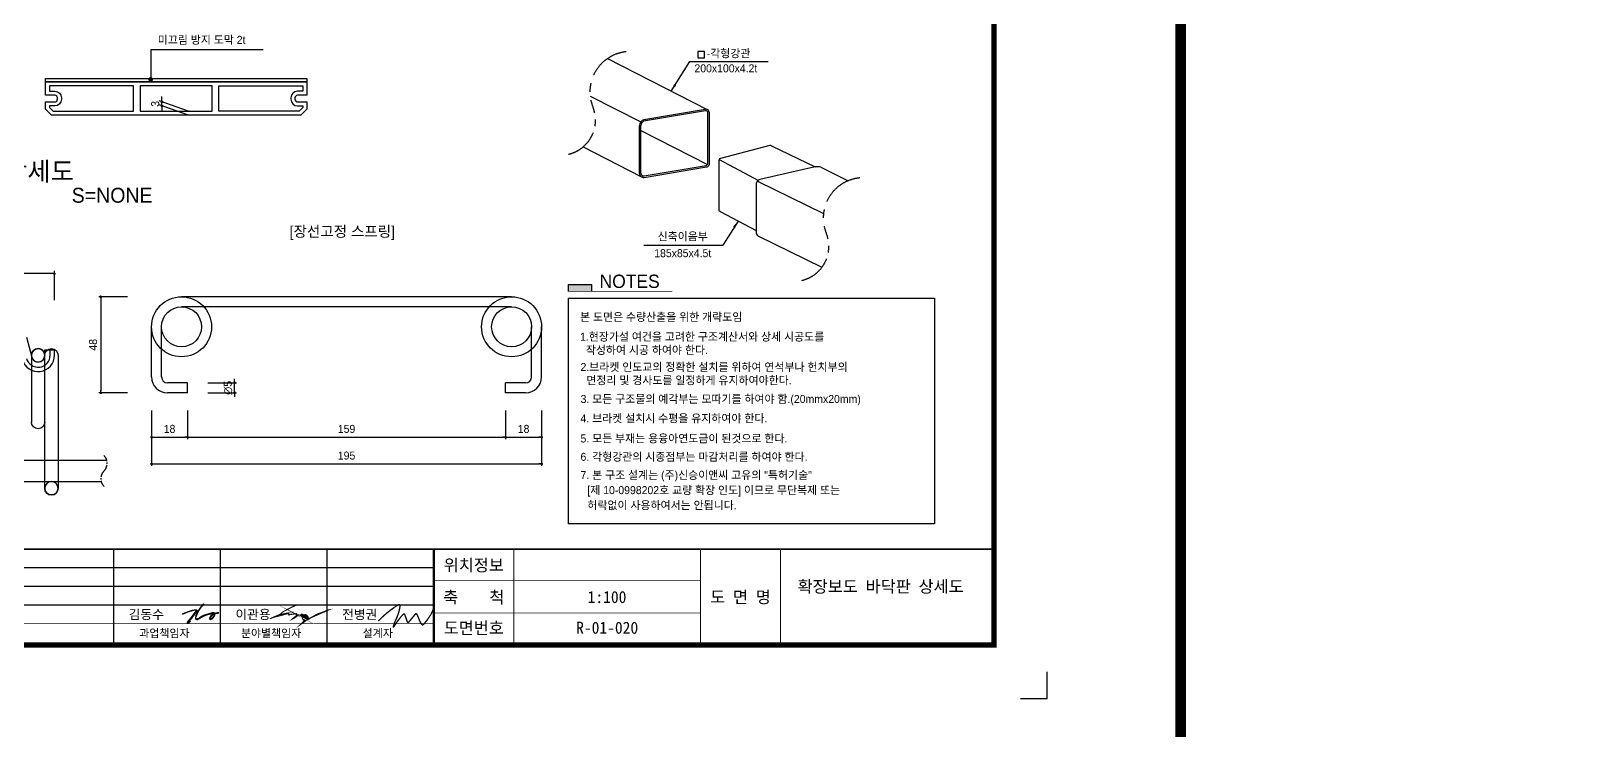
# Model space of a CAD drawing. Header units: millimetres. Extents: x 173610 to 224070, y -281283 to -269403.
# Drawn here: x 203439 to 209229, y -275462 to -272841 of the extents above; entities that cross this region are included whole.
import ezdxf
from ezdxf.enums import TextEntityAlignment as Align

# ---------------------------------------------------------------- set-up
doc = ezdxf.new("R2010")
doc.units = ezdxf.units.MM
doc.linetypes.add('CENTER', pattern=[50.8, 31.75, -6.35, 6.35, -6.35])
doc.linetypes.add('CENTERX2', pattern=[4, 2.5, -0.5, 0.5, -0.5])
for name, color, linetype in [('$.치수선-본선', 140, 'Continuous'), ('CEN01', 1, 'CENTER'), ('CENTER', 1, 'CENTER'), ('CS-DIML', 1, 'Continuous'), ('CX-BORD', 3, 'Continuous'), ('CX-BORD-LIN1', 4, 'Continuous'), ('CX-BORD-LIN2', 3, 'Continuous'), ('CX-BORD-TEX1', 7, 'Continuous'), ('CX-BORD-TEX2', 6, 'Continuous'), ('CX-BORD-TEX3', 4, 'Continuous'), ('CX-LGND', 3, 'Continuous'), ('CX-LGND-LINE', 4, 'Continuous'), ('CX-LGND-TEXT', 3, 'Continuous'), ('CX-MISC', 2, 'Continuous'), ('CZ-TEX1', 6, 'Continuous'), ('DIM01', 1, 'Continuous'), ('DIM1', 1, 'Continuous'), ('DIML', 1, 'Continuous'), ('LD', 1, 'Continuous'), ('TEXT02', 6, 'Continuous'), ('난간기초', 4, 'Continuous'), ('싸인', 7, 'Continuous')]:
    doc.layers.add(name, color=color, linetype=linetype)
doc.layers.add('BM-BOX', color=7, linetype='Continuous', lineweight=13)
doc.styles.add('MLTMHTXT', font='Dotum_1.TTF')
doc.styles.add('TB_BTXT', font='H2GTRE_1.TTF')
doc.styles.add('TB_TEXT', font='')
doc.styles.add('TEXT', font='Dotum_1.TTF')
doc.styles.add('돋움', font='Dotum_1.TTF')
doc.styles.get('TB_TEXT').set_extended_font_data('DotumChe')

# ---------------------------------------------------------------- blocks, each defined once
blk = doc.blocks.new('이관용')
blk.add_hatch(color=256).paths.add_polyline_path([(-4.062, 4.572), (-4.31, 4.324), (-3.736, 4.721), (-3.75, 4.748), (-3.758, 4.78), (-3.774, 4.828), (-3.79, 4.892), (-3.862, 4.972), (-3.942, 5.02), (-4.102, 4.996), (-4.206, 5.06), (-4.334, 4.98), (-4.502, 4.996), (-4.518, 4.985), (-4.477, 4.961), (-4.462, 4.972), (-4.31, 4.924), (-4.19, 4.796)])
at = {"const_width": 0.08}
blk.add_lwpolyline([(-4.558, 5.692), (-4.918, 5.532), (-5.495, 5.228), (-5.791, 4.988), (-6.439, 4.724), (-5.775, 5.012), (-5.191, 5.124), (-5.535, 4.996), (-5.127, 5.1), (-5.111, 4.948), (-5.119, 5.012), (-4.598, 5.084), (-4.518, 4.996), (-4.878, 4.716), (-4.502, 4.996), (-4.334, 4.98), (-4.206, 5.06), (-4.102, 4.996), (-3.942, 5.02), (-3.862, 4.972), (-3.79, 4.892), (-3.774, 4.828), (-3.758, 4.78), (-3.75, 4.748), (-3.726, 4.7), (-3.509, 4.844), (-3.109, 5.06), (-2.917, 5.124), (-2.653, 5.22), (-2.501, 5.3), (-2.397, 5.332), (-2.349, 5.34), (-3.686, 4.756), (-4.31, 4.324), (-4.062, 4.572), (-4.19, 4.796), (-4.31, 4.924), (-4.462, 4.972), (-4.75, 4.764), (-4.854, 4.716), (-4.526, 4.996), (-4.622, 5.044), (-4.454, 4.948)], dxfattribs=at)
blk = doc.blocks.new('CXBLKA1')
at = {"layer": '싸인'}
h = blk.add_hatch(color=0, dxfattribs=at)
edge = h.paths.add_edge_path()
edge.add_line((524.59, 35.06), (524.72, 35.09))
edge.add_line((524.72, 35.09), (524.78, 35.12))
edge.add_line((524.78, 35.12), (524.78, 35.19))
edge.add_line((524.78, 35.19), (524.74, 35.26))
edge.add_line((524.74, 35.26), (524.68, 35.31))
edge.add_line((524.68, 35.31), (524.55, 35.29))
edge.add_line((524.55, 35.29), (524.4, 35.22))
edge.add_arc((533.45, 26.73), 12.41, 136.8438, 154.0363)
edge.add_arc((531.88, 27.5), 10.66, 154.0363, 163.4965)
edge.add_arc((522.7, 30.22), 1.09, 163.4965, 197.6975)
edge.add_arc((522.07, 30.02), 0.431, 197.6975, 270.373)
edge.add_arc((522.06, 31.17), 1.58, 270.373, 299.1063)
edge.add_arc((516.17, 41.76), 13.71, 299.1063, 304.4469)
edge.add_arc((526.06, 27.34), 3.78, 112.5602, 124.4469, ccw=False)
edge.add_arc((530.91, 15.65), 16.44, 99.7878, 112.5602, ccw=False)
edge.add_arc((528.37, 30.38), 1.49, 80.2122, 99.7878, ccw=False)
edge.add_arc((528.6, 31.68), 0.169, 23.2228, 80.2122, ccw=False)
edge.add_arc((528.5, 31.64), 0.277, -14.7473, 23.2228, ccw=False)
edge.add_arc((525.74, 32.37), 3.13, 323.6404, 345.2527, ccw=False)
edge.add_arc((526.4, 31.88), 2.31, 299.6108, 323.6404, ccw=False)
edge.add_arc((527.33, 30.24), 0.421, 254.6353, 299.6108, ccw=False)
edge.add_arc((527.25, 29.95), 0.118, 217.3649, 254.6353, ccw=False)
edge.add_arc((527.32, 29.99), 0.198, 190.5729, 217.3649, ccw=False)
edge.add_arc((527.37, 30.01), 0.254, 169.4271, 190.5729, ccw=False)
edge.add_arc((528.28, 29.84), 1.18, 158.0437, 169.4271, ccw=False)
edge.add_arc((528.21, 29.86), 1.11, 139.0136, 158.0437, ccw=False)
edge.add_arc((530.41, 27.95), 4.02, 127.643, 139.0136, ccw=False)
edge.add_arc((530.17, 28.26), 3.63, 109.9534, 127.643, ccw=False)
edge.add_arc((530.89, 26.3), 5.72, 101.4938, 109.9534, ccw=False)
edge.add_arc((528.49, 38.09), 6.32, 281.4938, 287.7073)
edge.add_line((530.41, 32.07), (529.85, 32.06))
edge.add_line((529.85, 32.06), (529.24, 31.96))
edge.add_arc((530.56, 27.44), 4.71, 106.2305, 130.1989)
edge.add_arc((528.7, 29.64), 1.82, 130.1989, 164.3507)
edge.add_arc((527.36, 30.01), 0.441, 164.3507, 228.1785)
edge.add_arc((527.3, 29.94), 0.34, 228.1785, 296.3583)
edge.add_arc((526.13, 32.28), 2.96, 296.3583, 315.1523)
edge.add_arc((526.52, 31.9), 2.41, 315.1523, 337.7663)
edge.add_arc((526.02, 32.1), 2.96, 337.7663, 349.7394)
edge.add_arc((528.54, 31.65), 0.394, 349.7394, 409.3027)
edge.add_line((528.8, 31.95), (528.73, 31.99))
edge.add_line((528.73, 31.99), (528.61, 32.03))
edge.add_line((528.61, 32.03), (528.35, 32.06))
edge.add_line((528.35, 32.06), (528.01, 32.04))
edge.add_line((528.01, 32.04), (527.5, 31.96))
edge.add_line((527.5, 31.96), (526.23, 31.63))
edge.add_line((526.23, 31.63), (524.95, 31.2))
edge.add_line((524.95, 31.2), (524.13, 30.83))
edge.add_line((524.13, 30.83), (523.9, 30.67))
edge.add_line((523.9, 30.67), (523.14, 30.13))
edge.add_line((523.14, 30.13), (522.67, 29.89))
edge.add_line((522.67, 29.89), (522.38, 29.78))
edge.add_line((522.38, 29.78), (522.1, 29.76))
edge.add_line((522.1, 29.76), (521.95, 29.8))
edge.add_line((521.95, 29.8), (521.84, 29.91))
edge.add_line((521.84, 29.91), (521.78, 30.04))
edge.add_line((521.78, 30.04), (521.77, 30.18))
edge.add_line((521.77, 30.18), (521.81, 30.49))
edge.add_line((521.81, 30.49), (521.99, 31.01))
edge.add_line((521.99, 31.01), (522.56, 32.24))
edge.add_line((522.56, 32.24), (523, 33.04))
edge.add_line((523, 33.04), (523.52, 33.89))
edge.add_line((523.52, 33.89), (523.87, 34.36))
edge.add_line((523.87, 34.36), (524.25, 34.77))
edge.add_line((524.25, 34.77), (524.48, 34.99))
edge.add_line((524.48, 34.99), (524.59, 35.06))
h.paths.add_polyline_path([(516.79, 31.77), (517.62, 32.09), (519.34, 32.7), (520.53, 33.07), (521.2, 33.22), (521.65, 33.23), (521.93, 33.17), (522.09, 33.06), (522.14, 32.89), (522.12, 32.7), (521.94, 32.4), (519.72, 29.53), (519.08, 28.74), (518.9, 28.47), (518.83, 28.35), (518.84, 28.31), (518.92, 28.32), (519.05, 28.43), (519.32, 28.63), (519.59, 28.83), (519.68, 28.91), (519.65, 28.83), (519.15, 28.3), (518.9, 28.14), (518.71, 28.15), (518.61, 28.23), (518.59, 28.32), (518.59, 28.42), (518.68, 28.62), (520, 30.24), (521.62, 32.28), (521.92, 32.73), (521.96, 32.86), (521.93, 32.97), (521.9, 33), (521.82, 33.05), (521.57, 33.07), (520.89, 32.99), (518.71, 32.32), (517.77, 31.93), (517.59, 31.84), (516.92, 31.59), (516.77, 31.54), (516.75, 31.6), (516.76, 31.67)])
blk.add_hatch(color=0, dxfattribs=at).paths.add_polyline_path([(528.89, 31.84, 0.008466), (528.74, 31.78, -0.04686), (528.75, 31.75, -0.130825), (528.77, 31.61, -0.011853), (528.93, 31.67, -0.000007), (528.93, 31.67, 0.110697)])
at = {"layer": 'CX-BORD-LIN1', "const_width": 2}
blk.add_lwpolyline([(821, 20), (25, 20), (25, 574), (821, 574)], close=True, dxfattribs=at)
at = {"layer": 'CX-BORD-LIN1'}
for points, const_width in [([(821, 56), (25, 56)], 0.6), ([(611, 20), (611, 56)], 0.8)]:
    blk.add_lwpolyline(points, dxfattribs=dict(at, const_width=const_width))
at = {"layer": 'CX-BORD-LIN2'}
for points in [[(491, 20), (491, 56)], [(531, 20), (531, 56)], [(571, 20), (571, 56)], [(611, 49), (305, 49)], [(611, 42), (305, 42)], [(611, 35), (305, 35)]]:
    blk.add_lwpolyline(points, dxfattribs=at)
for points, const_width in [([(641, 20), (641, 56)], 0.3), ([(711, 20), (711, 56)], 0.3), ([(741, 20), (741, 56)], 0.3), ([(711, 44.11), (611, 44.11)], 0.3), ([(711, 32), (611, 32)], 0.3), ([(611, 28), (305, 28)], 0.2)]:
    blk.add_lwpolyline(points, dxfattribs=dict(at, const_width=const_width))
at = {"layer": 'CX-MISC'}
blk.add_lwpolyline([(831, 0), (841, 0), (841, 0), (841, 0), (841, 0), (841, 0), (841, 10)], dxfattribs=at)
at = {"layer": '싸인', "color": 0}
blk.add_lwpolyline([(524.59, 35.06), (524.72, 35.09), (524.78, 35.12), (524.78, 35.19), (524.74, 35.26), (524.68, 35.31), (524.55, 35.29), (524.4, 35.22, 0.075158), (522.29, 32.16, 0.041301), (521.66, 30.52, 0.150348), (521.66, 29.89, 0.328182), (522.08, 29.59, 0.126034), (522.83, 29.79, 0.023307), (523.92, 30.46, -0.051912), (524.61, 30.83, -0.055788), (528.12, 31.85, -0.085623), (528.63, 31.85, -0.253918), (528.75, 31.75, -0.167208), (528.77, 31.57, -0.094582), (528.26, 30.51, -0.105235), (527.54, 29.87, -0.198801), (527.22, 29.83, -0.164072), (527.16, 29.87, -0.117437), (527.12, 29.96, -0.092529), (527.12, 30.05, -0.04971), (527.19, 30.28, -0.083226), (527.38, 30.59, -0.049654), (527.96, 31.13, -0.077339), (528.93, 31.67, -0.036929), (529.75, 31.9, 0.027118), (530.41, 32.07), (529.85, 32.06), (529.24, 31.96, 0.104965), (527.52, 31.03, 0.150128), (526.94, 30.13, 0.285933), (527.07, 29.68, 0.306589), (527.45, 29.63, 0.082189), (528.23, 30.2, 0.098994), (528.76, 30.98, 0.05229), (528.93, 31.58, 0.265908), (528.8, 31.95), (528.73, 31.99), (528.61, 32.03), (528.35, 32.06), (528.01, 32.04), (527.5, 31.96), (526.23, 31.63), (524.95, 31.2), (524.13, 30.83), (523.9, 30.67), (523.14, 30.13), (522.67, 29.89), (522.38, 29.78), (522.1, 29.76), (521.95, 29.8), (521.84, 29.91), (521.78, 30.04), (521.77, 30.18), (521.81, 30.49), (521.99, 31.01), (522.56, 32.24), (523, 33.04), (523.52, 33.89), (523.87, 34.36), (524.25, 34.77), (524.48, 34.99)], format="xyb", close=True, dxfattribs=at)
at = {"layer": '싸인', "color": 7, "const_width": 0.5}
blk.add_lwpolyline([(590.15, 28.97, -0.001222), (590.57, 29.38, -0.002396), (590.78, 29.59, -0.000047), (591.39, 30.2, -0.001249), (591.41, 30.22, -0.003642), (591.69, 30.49, -0.002929), (592.05, 30.83, -0.004201), (592.37, 31.12, -0.003974), (592.71, 31.42, -0.003044), (593.06, 31.72, -0.003288), (593.39, 31.99, -0.00217), (593.73, 32.27, -0.002118), (594.08, 32.55, -0.002511), (594.48, 32.87, -0.003367), (594.78, 33.1, -0.003104), (595.07, 33.32, -0.002209), (595.49, 33.62, -0.002071), (595.84, 33.88, -0.001963), (596.22, 34.14, -0.004046), (596.25, 34.17, -0.000216), (596.95, 34.64, -0.008711), (597.4, 34.93, -0.012416), (597.72, 35.12, -0.299431), (598.08, 35.1, -0.224991), (598.29, 34.69, -0.0301), (598.28, 34.27, -0.026926), (598.21, 33.81, -0.002463), (598.06, 33.06, -0.014645), (598.03, 32.94, -0.004668), (597.89, 32.45, -0.006261), (597.78, 32.08, -0.003108), (597.62, 31.6, -0.004205), (597.5, 31.24, -0.005377), (597.34, 30.79, -0.006352), (597.19, 30.41, -0.005623), (597.05, 30.08, -0.003873), (596.84, 29.6, -0.008912), (596.66, 29.21, 0.008235), (596.46, 28.79, 0.010242), (596.36, 28.57, 0.003996), (596.14, 27.99, 0.018836), (595.99, 27.56, 0.017711), (595.86, 27.09, 0.043861), (595.81, 26.73, 0.503619), (595.84, 26.71, 0.173064), (595.91, 26.75, 0.012889), (596.53, 27.63, 0.001693), (596.92, 28.23, -0.004494), (597.07, 28.45, -0.002612), (597.41, 28.94, -0.007962), (597.52, 29.1, -0.007984), (597.7, 29.33, 0.003942), (598.07, 29.81, 0.003853), (598.3, 30.12, -0.002957), (598.61, 30.52, -0.020823), (598.71, 30.65, -0.004858), (599.19, 31.16, -0.054612), (599.73, 31.63, -0.262579), (599.89, 31.64, -0.16069), (600.02, 31.53, -0.038285), (600.32, 30.87, -0.00155), (600.54, 30.27, -0.004177), (600.62, 30.04, -0.009482), (600.72, 29.72, 0.005877), (600.88, 29.2, 0.054353), (601.19, 28.53, 0.286911), (601.32, 28.46, 0.166367), (601.47, 28.52, 0.037504), (601.95, 29.03, 0.004261), (602.34, 29.51, -0.010039), (602.5, 29.72, -0.003223), (602.89, 30.17, 0.006606), (603.08, 30.39, 0.001539), (603.18, 30.5, -0.000311), (603.64, 31.07, -0.002293), (604.06, 31.58, -0.006673), (604.21, 31.75, -0.411232), (604.39, 31.77, -0.096205), (604.8, 31.25, -0.008046), (605.07, 30.7, -0.01802), (605.17, 30.45, -0.001739), (605.36, 29.96, 0.002502), (605.49, 29.62, 0.002525), (605.59, 29.36, 0.001157), (605.82, 28.8, 0.03087), (605.94, 28.55, 0.013636), (606.26, 28.02, 0.096719), (606.68, 27.58, 0.290424), (606.9, 27.56, 0.068819), (607.11, 27.72, 0.027541), (607.55, 28.21, 0.001226), (607.92, 28.68, -0.002791), (608.09, 28.89, -0.00565), (608.5, 29.38, 0.014655), (608.65, 29.58, 0.011494), (608.74, 29.69, 0.002187), (609.15, 30.31, 0.001647), (609.44, 30.74, 0.00238), (609.64, 31.05, 0.014226), (609.91, 31.5, 0.020747), (610.08, 31.82, 0.002195), (610.1, 31.87, 0.000148), (610.45, 32.63, 0.00161), (610.57, 32.91, 0.000878), (610.81, 33.44)], format="xyb", dxfattribs=at)
at = {"layer": '싸인', "color": 0}
blk.add_lwpolyline([(516.79, 31.77), (517.62, 32.09), (519.34, 32.7), (520.53, 33.07), (521.2, 33.22), (521.65, 33.23), (521.93, 33.17), (522.09, 33.06), (522.14, 32.89), (522.12, 32.7), (521.94, 32.4), (519.72, 29.53), (519.08, 28.74), (518.9, 28.47), (518.83, 28.35), (518.84, 28.31), (518.92, 28.32), (519.05, 28.43), (519.32, 28.63), (519.59, 28.83), (519.68, 28.91), (519.65, 28.83), (519.15, 28.3), (518.9, 28.14), (518.71, 28.15), (518.61, 28.23), (518.59, 28.32), (518.59, 28.42), (518.68, 28.62), (520, 30.24), (521.62, 32.28), (521.92, 32.73), (521.96, 32.86), (521.93, 32.97), (521.9, 33), (521.82, 33.05), (521.57, 33.07), (520.89, 32.99), (518.71, 32.32), (517.77, 31.93), (517.59, 31.84), (516.92, 31.59), (516.77, 31.54), (516.75, 31.6), (516.76, 31.67)], close=True, dxfattribs=at)
at = {"xscale": 5.384407746340116, "yscale": 5.384407746340116, "zscale": 5.384407746340116}
blk.add_blockref('이관용', (584.18, 4.4), dxfattribs=at)
at = {"layer": 'CX-BORD-TEX1', "style": 'TB_BTXT'}
blk.add_attdef('UD_TITLE', text='', height=10, dxfattribs=at).set_placement((423, 553), align=Align.MIDDLE_CENTER)
at = {"layer": 'CX-BORD-TEX1', "style": 'MLTMHTXT', "width": 0.8, "flags": 4}
blk.add_attdef('EI_NAME', (69.69, 43.65), '', height=6, dxfattribs=at)
at = {"layer": 'CX-BORD-TEX1', "style": 'TB_BTXT', "flags": 4}
blk.add_attdef('CI_NAME', text='', height=5, dxfattribs=at).set_placement((85, 28), align=Align.MIDDLE_CENTER)
at = {"layer": 'CX-BORD-TEX2', "style": 'TB_BTXT'}
blk.add_attdef('PI_CNAME', text='', height=5, dxfattribs=at).set_placement((40, 552), align=Align.BOTTOM_LEFT)
blk.add_attdef('UD_SUBTITLE', text='', height=7, dxfattribs=at).set_placement((423, 538), align=Align.MIDDLE_CENTER)
at = {"layer": 'CX-BORD-TEX3', "style": 'TB_TEXT'}
for s, height, p in [('위치정보', 4.5, (626, 50)), ('축    척', 4.5, (626, 38)), ('도면번호', 4.5, (626, 26.5)), ('과업책임자', 3, (510, 24.5)), ('분야별책임자', 3, (550, 24.5)), ('설계자', 3, (590, 24.5))]:
    blk.add_text(s, height=height, dxfattribs=at).set_placement(p, align=Align.MIDDLE)
blk.add_text('도 면 명', height=4.5, dxfattribs=at).set_placement((726, 38), align=Align.MIDDLE_CENTER)
at = {"layer": 'CX-BORD-TEX3', "style": 'TB_BTXT'}
blk.add_attdef('UD_CDNAME', text='', height=4, dxfattribs=at).set_placement((42, 544), align=Align.BOTTOM_LEFT)
at = {"layer": 'CX-BORD-TEX3', "style": 'TB_TEXT'}
for tag, height, p in [('PI_TITLE', 4.5, (243, 50)), ('DC_RNUM4', 3, (320, 52)), ('DC_RDATE4', 3.5, (353, 52.5)), ('DC_RAPP4', 3.5, (510, 52.5)), ('DC_RCHK4', 3.5, (550, 52.5)), ('DC_RDGN4', 3.5, (590, 52.5)), ('UD_CDIST', 4.5, (676, 50)), ('DC_RNUM3', 3, (320, 45)), ('DC_RDATE3', 3.5, (353, 45.4)), ('DC_RAPP3', 3.5, (510, 45.4)), ('DC_RCHK3', 3.5, (550, 45.4)), ('DC_RDGN3', 3.5, (590, 45.4)), ('FI_NAME', 4.5, (781, 44.87)), ('PI_CDNAME', 4.5, (243, 38)), ('DC_RNUM2', 3, (320, 38)), ('DC_RDATE2', 3.5, (353, 38.5)), ('DC_RAPP2', 3.5, (510, 38.5)), ('DC_RCHK2', 3.5, (550, 38.5)), ('DC_RDGN2', 3.5, (590, 38.5)), ('DA_HSCALE', 4.5, (658.5, 38)), ('DA_VSCALE', 4.5, (693, 38)), ('DI_TITLE', 4.5, (781, 37.87)), ('DC_RNUM1', 3, (320, 31)), ('DC_RDATE1', 3.5, (353, 31.5)), ('DC_RAPP1', 3.5, (510, 31.5)), ('DC_RCHK1', 3.5, (550, 31.5)), ('DC_RDGN1', 3.5, (590, 31.5)), ('DI_SUBTITLE', 3.5, (781, 30.87)), ('PA_CCLASS', 4.5, (204, 26.5)), ('PI_STAGE', 4.5, (283, 26.5)), ('DI_DRWNO', 4.5, (676, 26.5))]:
    blk.add_attdef(tag, text='', height=height, dxfattribs=at).set_placement(p, align=Align.MIDDLE_CENTER)
for tag, p in [('DC_RDES4', (377, 52.5)), ('DC_RDES3', (377, 45.4)), ('DC_RDES2', (377, 38.5)), ('DC_RDES1', (377, 31.5))]:
    blk.add_attdef(tag, text='', height=3.5, dxfattribs=at).set_placement(p, align=Align.MIDDLE_LEFT)
at = {"layer": 'CX-BORD-TEX3', "style": 'TB_TEXT', "flags": 1}
for tag, p in [('PI_ID', (24, 16)), ('PI_CCODE', (31, 16)), ('PA_DSDATE', (47, 16)), ('PA_DEDATE', (64, 16)), ('PA_CSDATE', (81, 16)), ('PA_CEDATE', (98, 16)), ('PA_CFDATE', (114, 16)), ('EI_ENAME', (132, 16)), ('EI_DEPT', (146, 16)), ('EI_PERSON', (158, 16)), ('EI_EMAIL', (174, 16)), ('CI_CATEG', (189, 16)), ('CI_ROLE', (204, 16)), ('CI_ONAME', (216, 16)), ('CI_ADDR', (232, 16)), ('CI_TEL', (246, 16)), ('CI_FAX', (257, 16)), ('CI_HPADDR', (270, 16)), ('CI_CODE', (287, 16)), ('CI_DEPT', (300, 16)), ('CI_PERSON', (312, 16)), ('CI_EMAIL', (329, 16)), ('CI_PROLE', (342, 16)), ('DI_MANCODE', (357, 16)), ('DI_CATEG', (377, 16)), ('DI_LDATE', (392, 16)), ('DI_PCLASS', (407, 16)), ('DI_MMCLASS', (424, 16)), ('DI_MSCLASS', (443, 16)), ('DI_ECLASS', (462, 16)), ('DI_FNAME', (478, 16)), ('DC_ONAME', (493, 16)), ('DC_NNAME', (510, 16)), ('FI_CODE', (529, 16)), ('FI_CLASS', (545, 16)), ('FI_ICODE1', (563, 16)), ('FI_ICODE2', (581, 16)), ('------------', (597, 16))]:
    blk.add_attdef(tag, p, '', height=2, dxfattribs=at)
blk = doc.blocks.new('_Dot')
at = {"layer": 'DIML', "color": 140, "linetype": 'Continuous'}
blk.add_line((0, 0), (-1, 0), dxfattribs=at)
at = {"layer": 'DIML', "color": 140, "linetype": 'Continuous', "const_width": 0.5}
blk.add_lwpolyline([(-0.25, 0, 1), (0.25, 0, 1)], format="xyb", close=True, dxfattribs=at)
blk = doc.blocks.new('스프링1')
at = {"color": 8}
for p, q in [((-2.5, -2.5), (-2.5, -52.36)), ((2.5, -52.36), (2.5, -2.5)), ((7.5, -2.5), (7.5, -27.5))]:
    blk.add_line(p, q, dxfattribs=at)
for centre in [(5, -2.5), (0, -52.36)]:
    blk.add_circle(centre, 2.5, dxfattribs=at)
for centre, start, end in [((5, -2.5), 0, 180), ((0, -2.5), 0, 180), ((5, -27.5), 180, 0), ((0, -52.36), 180, 0)]:
    blk.add_arc(centre, 2.5, start, end, dxfattribs=at)

msp = doc.modelspace()

# ---------------------------------------------------------------- hatches: boundary and pattern name
at = {"layer": 'CX-LGND-LINE'}
msp.add_hatch(color=7, dxfattribs=at).paths.add_polyline_path([(205540.3838, -273817.0869), (205540.3838, -273791.7015), (205455.3117, -273791.7015), (205455.3117, -273817.0869)])

# ---------------------------------------------------------------- linework, layer by layer
at = {"layer": '$.치수선-본선', "color": 140}
for p, q in [((204030.2762, -273141.8494), (203920.2762, -273103.3494)), ((203930.2762, -273096.8494), (203930.2762, -273086.8494)), ((203930.2762, -273121.8494), (203930.2762, -273106.8494)), ((204030.2762, -273156.8494), (203920.2762, -273118.3494)), ((203930.2762, -273131.8494), (203930.2762, -273141.8494)), ((203527.1677, -273850.5406), (203527.1677, -273740.5406)), ((203517.1677, -273750.5406), (202745.0267, -273750.5406)), ((203800.901, -273837.4312), (203693.401, -273837.4312)), ((203700.901, -273844.9312), (203700.901, -274189.9312)), ((204202.8619, -274152.4312), (204202.8619, -274144.9312)), ((203800.901, -274197.4312), (203693.401, -274197.4312)), ((204102.8619, -274159.9312), (204210.3619, -274159.9312)), ((204102.8619, -274197.4312), (204210.3619, -274197.4312)), ((204202.8619, -274197.4312), (204202.8619, -274159.9312)), ((204202.8619, -274204.9312), (204202.8619, -274212.4312)), ((203891.3561, -274264.1984), (203891.3561, -274371.6984)), ((204026.3561, -274264.1984), (204026.3561, -274371.6984)), ((204026.3561, -274264.1984), (204026.3561, -274371.6984)), ((205218.8561, -274264.1984), (205218.8561, -274371.6984)), ((205218.8561, -274264.1984), (205218.8561, -274371.6984)), ((205353.8561, -274264.1984), (205353.8561, -274371.6984)), ((203891.3561, -274364.1984), (203891.3561, -274471.6984)), ((203898.8561, -274364.1984), (204018.8561, -274364.1984)), ((204033.8561, -274364.1984), (205211.3561, -274364.1984)), ((205226.3561, -274364.1984), (205346.3561, -274364.1984)), ((205353.8561, -274364.1984), (205353.8561, -274471.6984)), ((203898.8561, -274464.1984), (205346.3561, -274464.1984))]:
    msp.add_line(p, q, dxfattribs=at)
at = {"ltscale": 0.5}
for p, q in [((205241.3561, -273837.4312), (204003.8561, -273837.4312)), ((205241.3561, -273874.9312), (204003.8561, -273874.9312)), ((203891.3561, -274137.4312), (203891.3561, -273949.9312)), ((203928.8561, -274137.4312), (203928.8561, -273949.9312)), ((205316.3561, -274137.4312), (205316.3561, -273949.9312)), ((205353.8561, -274137.4312), (205353.8561, -273949.9312)), ((203422.2054, -273989.3622), (203442.0195, -274063.3096)), ((204026.3561, -274159.9312), (203951.3561, -274159.9312)), ((204026.3561, -274197.4312), (203951.3561, -274197.4312)), ((204026.3561, -274197.4312), (204026.3561, -274159.9312)), ((205293.8561, -274159.9312), (205218.8561, -274159.9312)), ((205218.8561, -274197.4312), (205218.8561, -274159.9312)), ((205293.8561, -274197.4312), (205218.8561, -274197.4312))]:
    msp.add_line(p, q, dxfattribs=at)
for p, q in [((203491.1677, -274056.8391), (203491.1677, -274036.8391)), ((203491.1677, -274036.8391), (203527.1677, -274036.8391)), ((203511.1677, -274056.8391), (203511.1677, -274036.8391)), ((203527.1677, -274056.8391), (203527.1677, -274036.8391))]:
    msp.add_line(p, q)
at = {"color": 25}
for points in [[(204473.8447, -273018.5161), (204473.8447, -273031.8494), (203493.8447, -273031.8494), (203493.8447, -273018.5161)], [(204118.8447, -273141.8494), (204118.8447, -273046.8494), (203848.8447, -273046.8494), (203848.8447, -273141.8494)]]:
    msp.add_lwpolyline(points, close=True, dxfattribs=at)
for points in [[(204473.8447, -273134.3494), (204451.3447, -273156.8494), (203516.3447, -273156.8494), (203493.8447, -273134.3494), (203493.8447, -273106.8494), (203528.8447, -273106.8494, 0.414213562), (203538.8447, -273096.8494), (203538.8447, -273091.8494, 0.414213562), (203528.8447, -273081.8494), (203493.8447, -273081.8494), (203493.8447, -273031.8494), (204473.8447, -273031.8494), (204473.8447, -273081.8494), (204438.8447, -273081.8494, 0.414213562), (204428.8447, -273091.8494), (204428.8447, -273096.8494, 0.414213562), (204438.8447, -273106.8494), (204473.8447, -273106.8494)], [(203508.8447, -273128.1362), (203522.5579, -273141.8494), (203823.8447, -273141.8494), (203823.8447, -273046.8494), (203508.8447, -273046.8494), (203508.8447, -273066.8494), (203528.8447, -273066.8494, -0.414213562), (203553.8447, -273091.8494), (203553.8447, -273096.8494, -0.414213562), (203528.8447, -273121.8494), (203508.8447, -273121.8494)], [(204445.1315, -273141.8494), (204143.8447, -273141.8494), (204143.8447, -273046.8494), (204458.8447, -273046.8494), (204458.8447, -273066.8494), (204438.8447, -273066.8494, 0.414213562), (204413.8447, -273091.8494), (204413.8447, -273096.8494, 0.414213562), (204438.8447, -273121.8494), (204458.8447, -273121.8494), (204458.8447, -273128.1362)]]:
    msp.add_lwpolyline(points, format="xyb", close=True, dxfattribs=at)
for centre, radius in [((204003.8561, -273949.9312), 112.5), ((205241.3561, -273949.9312), 112.5), ((204003.8561, -273949.9312), 75), ((205241.3561, -273949.9312), 75)]:
    msp.add_circle(centre, radius)
at = {"ltscale": 0.5}
for centre, radius, start, end in [((203466.1677, -274056.8391), 61, 195, 0), ((203466.1677, -274056.8391), 45, 195, 0), ((203466.1677, -274056.8391), 25, 195, 0), ((203951.3561, -274137.4312), 60, 180, 270), ((203951.3561, -274137.4312), 22.5, 180, 270), ((205293.8561, -274137.4312), 60, 270, 0), ((205293.8561, -274137.4312), 22.5, 270, 0)]:
    msp.add_arc(centre, radius, start, end, dxfattribs=at)
at = {"layer": 'CEN01', "linetype": 'CENTERX2', "ltscale": 10}
for centre, start, end in [((203684.2719, -274461.6671), 315, 45), ((203741.8719, -274519.2671), 135, 225)]:
    msp.add_arc(centre, 40.7294, start, end, dxfattribs=at)
at = {"layer": 'CENTER', "ltscale": 5}
for centre in [(205685.7922, -273068.9827), (206560.7471, -273541.8975)]:
    msp.add_arc(centre, 150.852, 95.44375081, 202.21685665, dxfattribs=at)
at = {"layer": 'CENTER', "ltscale": 4}
for centre in [(205425.0553, -273175.644), (206300.0103, -273648.5588)]:
    msp.add_arc(centre, 130.8577, 283.2841592, 22.28456255, dxfattribs=at)
at = {"layer": 'CX-LGND-LINE', "color": 7}
msp.add_lwpolyline([(205455.3117, -273817.0869), (205455.3117, -273791.7015), (205540.3838, -273791.7015), (205540.3838, -273817.0869)], dxfattribs=at)
at = {"layer": 'CX-LGND-LINE', "color": 7, "const_width": 3}
msp.add_lwpolyline([(205455.3117, -273817.0869), (205843.9038, -273817.0869)], dxfattribs=at)
at = {"layer": 'CX-LGND-LINE'}
msp.add_lwpolyline([(205455.3117, -273842.0869), (206826.4009, -273842.0869), (206826.4009, -274688.9111), (205455.3117, -274688.9111)], close=True, dxfattribs=at)
at = {"layer": 'DIM01', "color": 1}
for q in [(203888.1989, -273022.6278), (204309.5952, -272910.755)]:
    msp.add_line((203888.1895, -272910.755), q, dxfattribs=at)
at = {"layer": 'DIM01'}
for p, q in [((205909.2539, -272955.5394), (206203.0219, -272955.5394)), ((205736.5294, -273643.538), (206033.8589, -273643.538))]:
    msp.add_line(p, q, dxfattribs=at)
at = {"layer": 'DIM01', "color": 1, "const_width": 8.75}
msp.add_lwpolyline([(203892.5739, -273022.6274, -1), (203883.8239, -273022.6282, -1)], format="xyb", close=True, dxfattribs=at)
at = {"layer": 'DIM1'}
for p, q in [((205839.4394, -273066.5234), (205909.2539, -272955.5394)), ((206090.6034, -273553.3314), (206033.8589, -273643.538))]:
    msp.add_line(p, q, dxfattribs=at)
at = {"layer": 'LD', "extrusion": (0, 0, -1)}
for points in [[(-205858.2984, -273045.3075), (-205839.4394, -273066.5234), (-205850.3982, -273040.3378)], [(-206071.7443, -273574.5473), (-206090.6034, -273553.3314), (-206079.6445, -273579.517)]]:
    msp.add_solid(points, dxfattribs=at)
at = {"layer": 'TEXT02', "color": 7}
msp.add_lwpolyline([(205964.6522, -272917.5939), (205939.2527, -272917.5939), (205939.2527, -272941.2671), (205964.6522, -272941.2671)], close=True, dxfattribs=at)
at = {"layer": '난간기초', "color": 0}
for p, q in [((205600.5329, -272944.5352), (205974.1519, -273135.309)), ((205535.792, -273084.9912), (205725.3525, -273181.7827)), ((205968.3687, -273140.5113), (205735.5948, -273179.5447)), ((205967.3981, -273134.7716), (205736.5653, -273173.805)), ((205977.5686, -273335.5637), (205977.6353, -273147.0973)), ((205983.3083, -273334.5931), (205983.375, -273146.1267)), ((205720.5885, -273374.9387), (205720.5885, -273194.693)), ((205726.3855, -273374.3615), (205726.3282, -273195.6636)), ((205726.334, -273213.9795), (205976.1948, -273341.561)), ((205509.5005, -273275.6078), (205725.738, -273386.0209)), ((205738.0528, -273384.2184), (205970.9826, -273344.8303)), ((205738.4961, -273390.0472), (205971.9532, -273350.57)), ((206379.8851, -273350.5172), (206171.6321, -273398.2624)), ((206400.32, -273351.8088), (206503.1871, -273402.4588)), ((206158.0618, -273410.8982), (206158.0618, -273597.8302)), ((206162.9486, -273403.7798), (206410.7569, -273525.7964)), ((206164.2919, -273608.3711), (206404.8775, -273726.8314))]:
    msp.add_line(p, q, dxfattribs=at)
at = {"layer": '난간기초'}
for p, q in [((206209.9909, -273270.394), (206024.1822, -273319.6033)), ((206215.866, -273271.2734), (206379.8851, -273350.5172)), ((206017.9584, -273328.3603), (206017.944, -273509.4413)), ((206019.2567, -273322.6928), (206166.4798, -273400.8739)), ((206023.145, -273517.5084), (206158.0618, -273589.1544)), ((202453.5332, -274450.4671), (203723.431, -274450.4671)), ((202432.8149, -274530.4671), (203702.7127, -274530.4671))]:
    msp.add_line(p, q, dxfattribs=at)
at = {"layer": '난간기초', "color": 0}
for centre, radius, start, end in [((205969.709, -273148.4376), 13.86, 9.59782748, 99.59782748), ((205969.709, -273148.4376), 8.0388, 9.59782762, 99.59782762), ((205743.8789, -273195.9533), 23.3246, 108.27378799, 176.90270845), ((205745.8515, -273196.1643), 19.5297, 121.68063393, 178.53097563), ((205969.6423, -273336.904), 8.0388, 279.59782733, 9.59782733), ((205969.6423, -273336.904), 13.86, 279.59782747, 9.59782748), ((205736.4495, -273374.306), 15.8737, 177.71574529, 277.40756568), ((205736.3855, -273374.3583), 10, 180.01838709, 279.59782748), ((206179.66, -273420.4889), 23.6318, 109.85906488, 156.0564358), ((206387.1985, -273397.1119), 47.1652, 73.84691933, 98.92019677), ((206171.2523, -273597.1456), 13.2083, 177.0292343, 238.19879527)]:
    msp.add_arc(centre, radius, start, end, dxfattribs=at)
at = {"layer": '난간기초'}
for centre, radius, start, end in [((206211.1106, -273282.9791), 12.6348, 67.89090354, 95.08400827), ((206025.4488, -273327.0937), 7.5967, 99.59782733, 189.59782733), ((206029.0941, -273507.9627), 11.2478, 187.55382312, 245.99244283)]:
    msp.add_arc(centre, radius, start, end, dxfattribs=at)

# ---------------------------------------------------------------- block references
at = {"xscale": -10, "yscale": 10, "zscale": 10}
msp.add_blockref('스프링1', (203516.1677, -274031.8391), dxfattribs=at)
at = {"layer": 'CS-DIML', "color": 1, "xscale": 10, "yscale": 10, "zscale": 10}
for p, rotation in [((203930.2762, -273106.8494), 270), ((203930.2762, -273121.8494), 90), ((203700.901, -273837.4312), 90), ((204202.8619, -274159.9312), 270), ((203700.901, -274197.4312), 270), ((204202.8619, -274197.4312), 90), ((203891.3561, -274364.1984), 180), ((204026.3561, -274364.1984), 180), ((205218.8561, -274364.1984), 180), ((203891.3561, -274464.1984), 180)]:
    msp.add_blockref('_Dot', p, dxfattribs=dict(at, rotation=rotation))
for p in [(203527.1677, -273750.5406), (204026.3561, -274364.1984), (205218.8561, -274364.1984), (205353.8561, -274364.1984), (205353.8561, -274464.1984)]:
    msp.add_blockref('_Dot', p, dxfattribs=at)
at = {"layer": 'CX-BORD'}
ref = msp.add_blockref('CXBLKA1', (198839.6593, -275343.0251), dxfattribs=dict(at, xscale=10, yscale=10, zscale=10))
ref.add_attrib('DI_TITLE', '확장보도 바닥판 상세도 ', dxfattribs={"layer": 'CX-BORD-TEX3', "height": 45, "style": 'TB_TEXT'}).set_placement((206639.6593, -274923.5251), align=Align.MIDDLE_CENTER)
ref.add_attrib('DA_HSCALE', '            1:100', dxfattribs={"layer": 'CX-BORD-TEX3', "height": 45, "style": 'TB_TEXT'}).set_placement((205424.6593, -274963.0251), align=Align.MIDDLE_CENTER)
ref.add_attrib('DI_DRWNO', 'R-01-020', dxfattribs={"layer": 'CX-BORD-TEX3', "height": 45, "style": 'TB_TEXT'}).set_placement((205599.6593, -275078.0251), align=Align.MIDDLE_CENTER)
ref.add_attrib('DC_RDGN1', '전병권      ', dxfattribs={"layer": 'CX-BORD-TEX3', "height": 35, "style": 'TB_TEXT'}).set_placement((204739.6593, -275028.0251), align=Align.MIDDLE_CENTER)
ref.add_attrib('DC_RCHK1', '이관용      ', dxfattribs={"layer": 'CX-BORD-TEX3', "height": 35, "style": 'TB_TEXT'}).set_placement((204339.6593, -275028.0251), align=Align.MIDDLE_CENTER)
ref.add_attrib('DC_RAPP1', '김동수      ', dxfattribs={"layer": 'CX-BORD-TEX3', "height": 35, "style": 'TB_TEXT'}).set_placement((203939.6593, -275028.0251), align=Align.MIDDLE_CENTER)
at = {"layer": 'CX-BORD', "xscale": 20, "yscale": 20, "zscale": 20}
msp.add_blockref('CXBLKA1', (207249.6593, -281283.0251), dxfattribs=at)

# ---------------------------------------------------------------- texts
at = {"layer": '$.치수선-본선', "color": 140, "char_height": 30, "attachment_point": 5, "rotation": 90, "style": 'TEXT'}
for s, insert in [('\\A1;3', (203905.2558, -273114.3494)), ('\\A1;48', (203672.2806, -274017.4312)), ('\\A1;∅5 ', (204178.1597, -274178.6812))]:
    msp.add_mtext(s, dxfattribs=dict(at, insert=insert))
at = {"layer": '$.치수선-본선', "color": 140, "char_height": 30, "attachment_point": 5, "style": 'TEXT'}
for s, insert in [('\\A1;18', (203958.8561, -274332.7939)), ('\\A1;159', (204622.6061, -274332.7939)), ('\\A1;18', (205286.3561, -274332.7939)), ('\\A1;195', (204622.6061, -274432.7939))]:
    msp.add_mtext(s, dxfattribs=dict(at, insert=insert))
at = {"layer": 'BM-BOX', "style": '돋움'}
msp.add_text('[장선고정 스프링]', height=40, dxfattribs=at).set_placement((204409.088, -273612.351))
at = {"layer": 'CX-LGND', "style": 'TB_BTXT'}
msp.add_text('NOTES', height=50, dxfattribs=at).set_placement((205571.356, -273804.3942))
at = {"layer": 'CX-LGND-TEXT', "char_height": 30, "attachment_point": 1, "style": '돋움'}
for s, insert in [('본 도면은 수량산출을 위한 개략도임', (205497.9785, -273898.1471)), ('1.현장가설 여건을 고려한 구조계산서와 상세 시공도를 \\P  작성하여 시공 하여야 한다.', (205497.9785, -273972.1562)), ('2.브라켓 인도교의 정확한 설치를 위하여 연석부나 헌치부의\\P  면정리 및 경사도를 일정하게 유지하여야한다.', (205499.7125, -274085.5926)), ('3. 모든 구조물의 예각부는 모따기를 하여야 함.(20mmx20mm)', (205500.0579, -274205.4587)), ('4. 브라켓 설치시 수평을 유지하여야 한다.', (205499.7125, -274278.011)), ('5. 모든 부재는 용융아연도금이 된것으로 한다. ', (205499.7125, -274353.6208)), ('6. 각형강관의 시종점부는 마감처리를 하여야 한다.  ', (205499.7125, -274422.2215)), ('7. 본 구조 설계는 (주)신승이앤씨 고유의 "특허기술" ', (205499.6403, -274490.683)), ('[제 10-0998202호 교량 확장 인도] 이므로 무단복제 또는', (205525.4454, -274547.2506)), ('허락없이 사용하여서는 안됩니다.', (205525.4454, -274603.8307))]:
    msp.add_mtext(s, dxfattribs=dict(at, insert=insert))
at = {"layer": 'CZ-TEX1', "style": 'TB_BTXT'}
msp.add_text('브라켓 결합장치 상세도', height=70, dxfattribs=at).set_placement((202671.7025, -273402.0977))
msp.add_text('S=NONE', height=56, dxfattribs=at).set_placement((203743.6146, -273484.8469), align=Align.CENTER)
at = {"layer": 'TEXT02', "color": 7, "style": '돋움'}
msp.add_text('미끄림 방지 도막 2t', height=30, rotation=0.00494697, dxfattribs=at).set_placement((203914.5844, -272874.2673), align=Align.MIDDLE_LEFT)
for s, p in [('신축이음부', (205882.9778, -273626.1214)), ('185x85x4.5t', (205882.9778, -273688.9698))]:
    msp.add_text(s, height=30, rotation=0.00462125, dxfattribs=at).set_placement(p, align=Align.CENTER)
at = {"layer": 'TEXT02', "color": 7, "char_height": 30, "style": 'TEXT'}
for s, insert, attachment_point in [('-각형강관', (205972.9389, -272909.9729), 1), ('200x100x4.2t', (205926.8672, -272996.4472), 7)]:
    msp.add_mtext(s, dxfattribs=dict(at, insert=insert, attachment_point=attachment_point))

doc.saveas('drawing.dxf')
